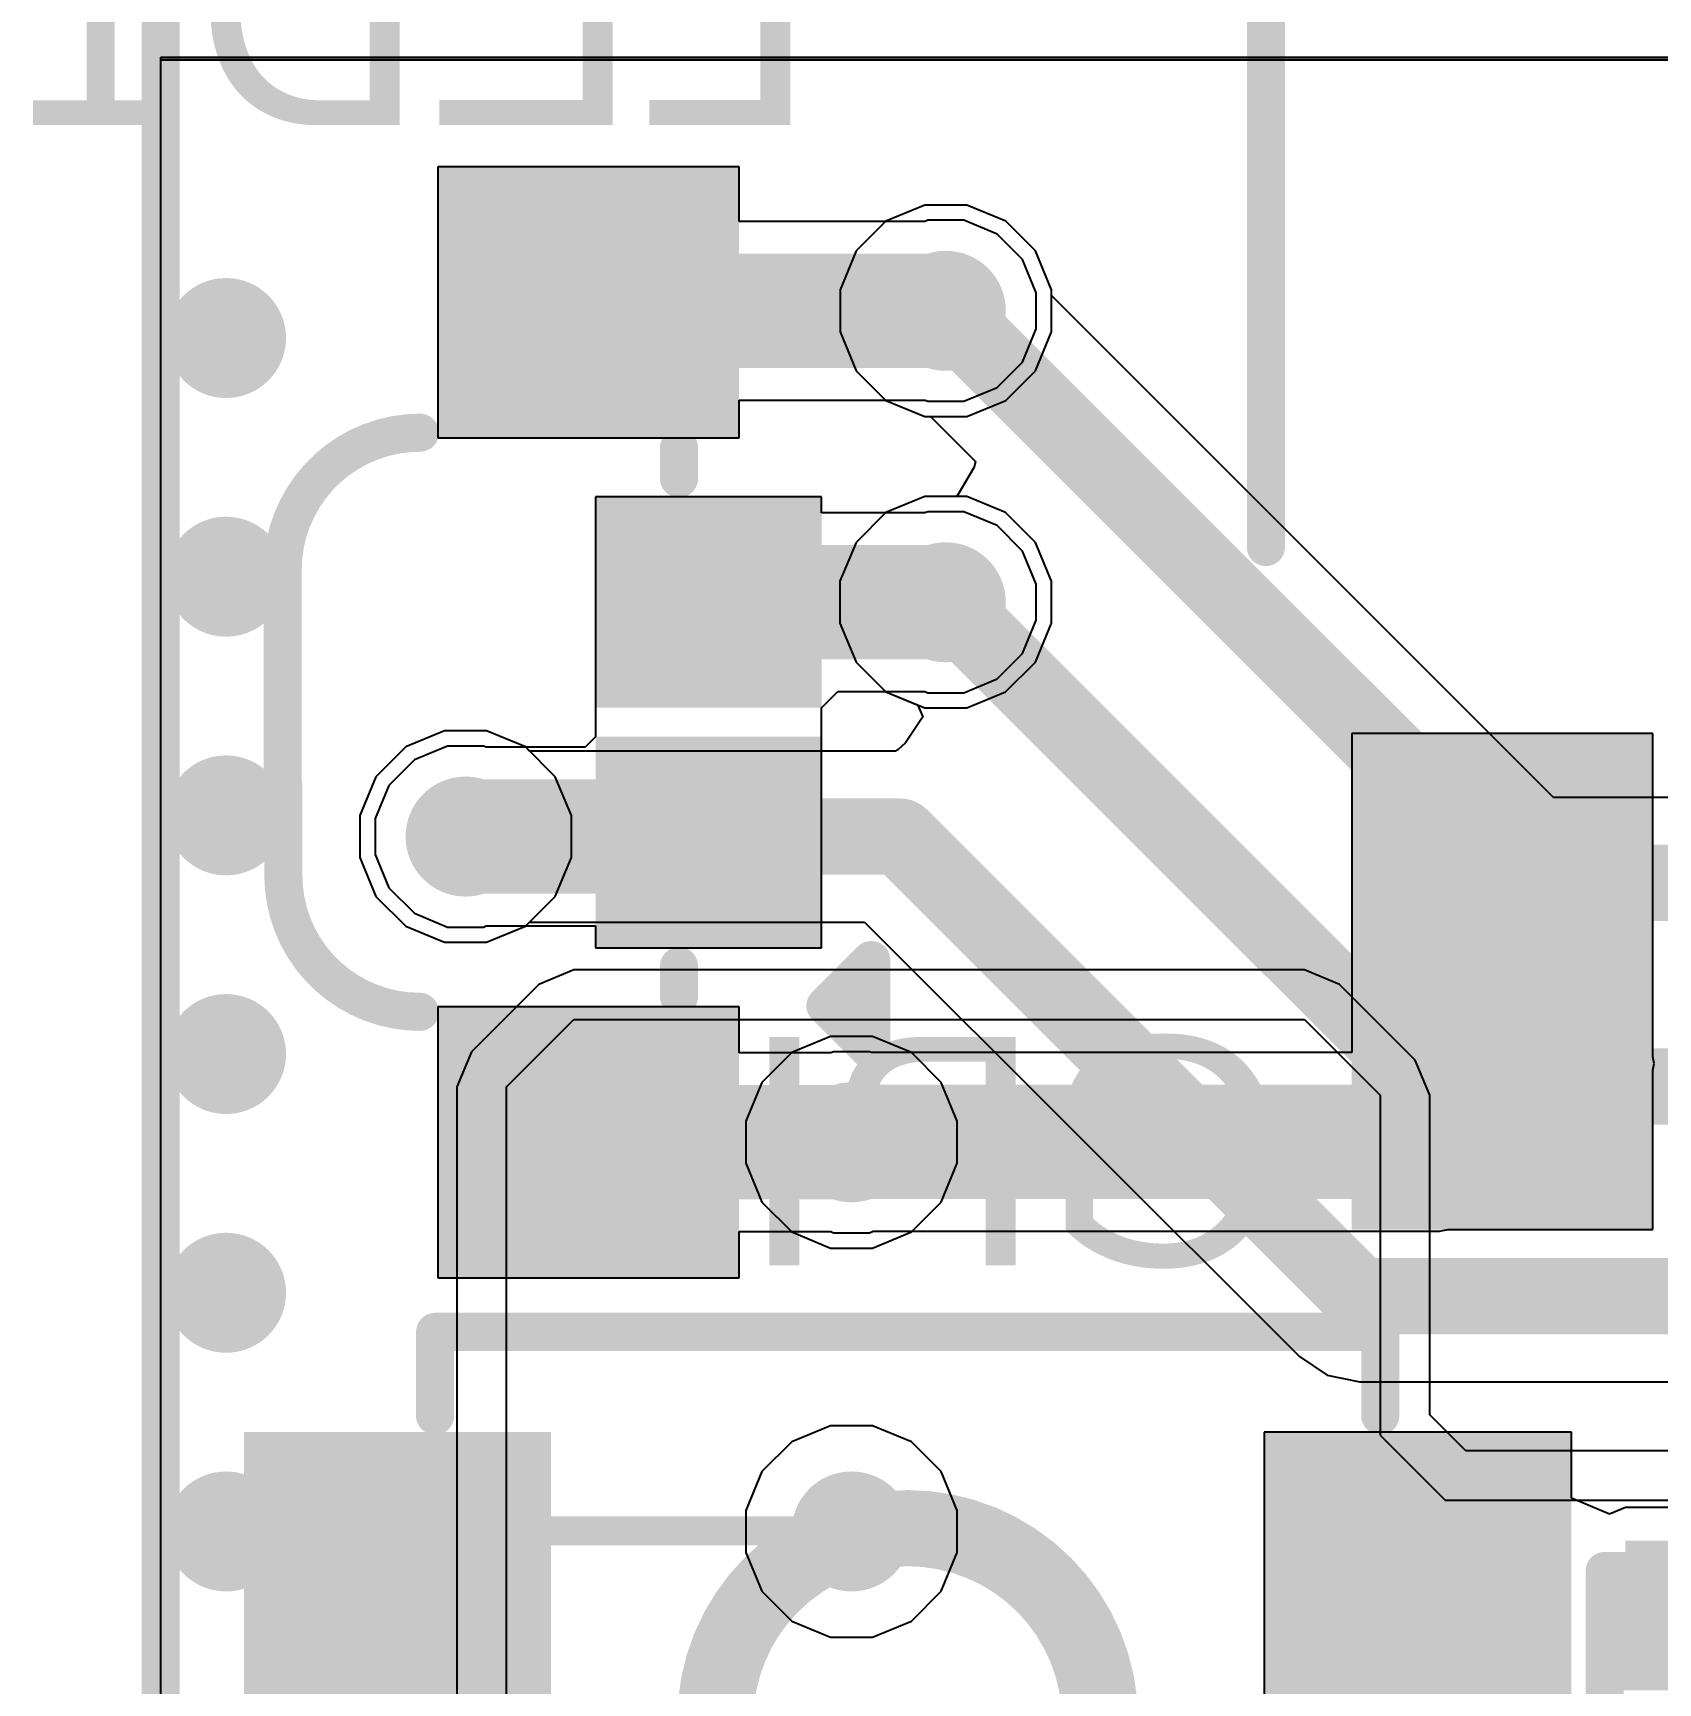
# Model space of a CAD drawing. Header units: millimetres. Extents: x -6 to 110, y 0 to 86.
# Drawn here: x -0.43 to 4.99, y 21.16 to 26.66 of the extents above; entities that cross this region are included whole.
import ezdxf

# ---------------------------------------------------------------- set-up
doc = ezdxf.new("R2010")
doc.units = ezdxf.units.MM
for name, color, linetype in [('BottomLayer', 5, 'Continuous'), ('BottomOverlay', 54, 'Continuous'), ('BottomPaste', 16, 'Continuous'), ('BottomSolder', 6, 'Continuous'), ('Mechanical2', 216, 'Continuous'), ('MidLayer1', 16, 'Continuous'), ('MidLayer2', 76, 'Continuous'), ('TopLayer', 1, 'Continuous'), ('ViaHoleLayer', 16, 'Continuous')]:
    doc.layers.add(name, color=color, linetype=linetype)
doc.styles.add('Arial', font='', dxfattribs={"height": 0.2})
doc.styles.get('Arial').set_extended_font_data('Arial')

# ---------------------------------------------------------------- blocks, each defined once
blk = doc.blocks.new('SOP_4_2_54_B_36')
at = {"layer": 'BottomLayer'}
blk.add_hatch(color=5, dxfattribs=at).paths.add_polyline_path([(2.4, -0.87), (3.85, -0.87), (3.85, -1.67), (2.4, -1.67)])
at = {"layer": 'BottomPaste'}
blk.add_hatch(color=16, dxfattribs=at).paths.add_polyline_path([(2.4, -0.87), (3.85, -0.87), (3.85, -1.67), (2.4, -1.67)])
at = {"layer": 'BottomSolder'}
blk.add_hatch(color=6, dxfattribs=at).paths.add_polyline_path([(2.2984, -0.7684), (3.9516, -0.7684), (3.9516, -1.7716), (2.2984, -1.7716)])
at = {"layer": 'BottomOverlay', "const_width": 0.127}
blk.add_lwpolyline([(1.6764, -2.0574), (-1.3208, -2.0574)], dxfattribs=at)
at = {"layer": 'BottomOverlay', "const_width": 0.0635}
blk.add_lwpolyline([(1.6446, -2.0574, 1), (1.7082, -2.0574, 1)], format="xyb", close=True, dxfattribs=at)
blk = doc.blocks.new('B3U_1000P_B_38')
at = {"layer": 'BottomLayer'}
for points in [[(-2.11, 0.86), (-1.29, 0.86), (-1.29, -0.86), (-2.11, -0.86)], [(1.29, 0.86), (2.11, 0.86), (2.11, -0.86), (1.29, -0.86)]]:
    blk.add_hatch(color=5, dxfattribs=at).paths.add_polyline_path(points)
at = {"layer": 'BottomPaste'}
for points in [[(-2.11, 0.86), (-1.29, 0.86), (-1.29, -0.86), (-2.11, -0.86)], [(1.29, 0.86), (2.11, 0.86), (2.11, -0.86), (1.29, -0.86)]]:
    blk.add_hatch(color=16, dxfattribs=at).paths.add_polyline_path(points)
at = {"layer": 'BottomSolder'}
for points in [[(-2.2116, 0.9616), (-1.1884, 0.9616), (-1.1884, -0.9616), (-2.2116, -0.9616)], [(1.1884, 0.9616), (2.2116, 0.9616), (2.2116, -0.9616), (1.1884, -0.9616)]]:
    blk.add_hatch(color=6, dxfattribs=at).paths.add_polyline_path(points)
at = {"layer": 'BottomOverlay', "const_width": 0.127}
for points in [[(-1.5748, 1.2954), (1.5748, 1.2954)], [(-1.5748, 1.016), (-1.5748, 1.2954)], [(1.5748, 1.016), (1.5748, 1.2954)], [(-1.5748, -1.2954), (-1.5748, -1.016)], [(1.5748, -1.2954), (1.5748, -1.016)], [(-1.5748, -1.2954), (1.5748, -1.2954)]]:
    blk.add_lwpolyline(points, dxfattribs=at)
at = {"layer": 'BottomOverlay'}
for points, const_width in [([(-1.6065, 1.2954, 1), (-1.5431, 1.2954, 1)], 0.0635), ([(-1.6065, 1.2954, 1), (-1.5431, 1.2954, 1)], 0.0635), ([(1.5431, 1.2954, 1), (1.6066, 1.2954, 1)], 0.0635), ([(1.5431, 1.2954, 1), (1.6066, 1.2954, 1)], 0.0635), ([(-1.6065, 1.016, 1), (-1.5431, 1.016, 1)], 0.0635), ([(1.5431, 1.016, 1), (1.6066, 1.016, 1)], 0.0635), ([(0.6411, 0, 1), (-0.6411, 0, 1)], 0.254), ([(-0.7046, 0, 1), (-0.5776, 0, 1)], 0.127), ([(0.5776, 0, 1), (0.7046, 0, 1)], 0.127), ([(-1.6065, -1.016, 1), (-1.5431, -1.016, 1)], 0.0635), ([(1.5431, -1.016, 1), (1.6066, -1.016, 1)], 0.0635), ([(-1.6065, -1.2954, 1), (-1.5431, -1.2954, 1)], 0.0635), ([(-1.6065, -1.2954, 1), (-1.5431, -1.2954, 1)], 0.0635), ([(1.5431, -1.2954, 1), (1.6066, -1.2954, 1)], 0.0635), ([(1.5431, -1.2954, 1), (1.6066, -1.2954, 1)], 0.0635)]:
    blk.add_lwpolyline(points, format="xyb", close=True, dxfattribs=dict(at, const_width=const_width))
blk = doc.blocks.new('R___0201_B_42')
at = {"layer": 'BottomLayer'}
for points in [[(-0.41, 0.185), (-0.14, 0.185), (-0.14, -0.185), (-0.41, -0.185)], [(0.14, 0.185), (0.41, 0.185), (0.41, -0.185), (0.14, -0.185)]]:
    blk.add_hatch(color=5, dxfattribs=at).paths.add_polyline_path(points)
at = {"layer": 'BottomPaste'}
for points in [[(-0.41, 0.185), (-0.14, 0.185), (-0.14, -0.185), (-0.41, -0.185)], [(0.14, 0.185), (0.41, 0.185), (0.41, -0.185), (0.14, -0.185)]]:
    blk.add_hatch(color=16, dxfattribs=at).paths.add_polyline_path(points)
at = {"layer": 'BottomSolder'}
for points in [[(-0.465, 0.24), (-0.085, 0.24), (-0.085, -0.24), (-0.465, -0.24)], [(0.085, 0.24), (0.465, 0.24), (0.465, -0.24), (0.085, -0.24)]]:
    blk.add_hatch(color=6, dxfattribs=at).paths.add_polyline_path(points)
at = {"layer": 'BottomOverlay', "const_width": 0.127}
for points in [[(-0.4826, 0.254), (-0.4826, -0.254)], [(-0.4826, 0.254), (0.4826, 0.254)], [(0.4826, 0.254), (0.4826, -0.254)], [(-0.4826, -0.254), (0.4826, -0.254)]]:
    blk.add_lwpolyline(points, dxfattribs=at)
at = {"layer": 'BottomOverlay', "const_width": 0.0635}
for points in [[(-0.5143, 0.254, 1), (-0.4508, 0.254, 1)], [(-0.5143, 0.254, 1), (-0.4508, 0.254, 1)], [(0.4508, 0.254, 1), (0.5143, 0.254, 1)], [(0.4508, 0.254, 1), (0.5143, 0.254, 1)], [(-0.5143, -0.254, 1), (-0.4508, -0.254, 1)], [(-0.5143, -0.254, 1), (-0.4508, -0.254, 1)], [(0.4508, -0.254, 1), (0.5143, -0.254, 1)], [(0.4508, -0.254, 1), (0.5143, -0.254, 1)]]:
    blk.add_lwpolyline(points, format="xyb", close=True, dxfattribs=at)
blk = doc.blocks.new('MHS110FRGBCT_B_54')
at = {"layer": 'BottomLayer'}
for points in [[(-0.65, 0.475), (-0.15, 0.475), (-0.15, -0.075), (-0.65, -0.075)], [(0.15, 0.475), (0.65, 0.475), (0.65, -0.075), (0.15, -0.075)], [(-1.75, 0.2), (-1.05, 0.2), (-1.05, -0.6), (-1.75, -0.6)], [(1.05, 0.2), (1.75, 0.2), (1.75, -0.6), (1.05, -0.6)]]:
    blk.add_hatch(color=5, dxfattribs=at).paths.add_polyline_path(points)
at = {"layer": 'BottomPaste'}
for points in [[(-0.65, 0.475), (-0.15, 0.475), (-0.15, -0.075), (-0.65, -0.075)], [(0.15, 0.475), (0.65, 0.475), (0.65, -0.075), (0.15, -0.075)], [(-1.75, 0.2), (-1.05, 0.2), (-1.05, -0.6), (-1.75, -0.6)], [(1.05, 0.2), (1.75, 0.2), (1.75, -0.6), (1.05, -0.6)]]:
    blk.add_hatch(color=16, dxfattribs=at).paths.add_polyline_path(points)
at = {"layer": 'BottomSolder'}
for points in [[(-0.7516, 0.5766), (-0.0484, 0.5766), (-0.0484, -0.1766), (-0.7516, -0.1766)], [(0.0484, 0.5766), (0.7516, 0.5766), (0.7516, -0.1766), (0.0484, -0.1766)], [(-1.8516, 0.3016), (-0.9484, 0.3016), (-0.9484, -0.7016), (-1.8516, -0.7016)], [(0.9484, 0.3016), (1.8516, 0.3016), (1.8516, -0.7016), (0.9484, -0.7016)]]:
    blk.add_hatch(color=6, dxfattribs=at).paths.add_polyline_path(points)
at = {"layer": 'BottomOverlay', "const_width": 0.127}
for points in [[(-0.8128, 0.1016), (-0.9144, 0.1016)], [(0.9144, 0.1016), (0.8128, 0.1016)]]:
    blk.add_lwpolyline(points, dxfattribs=at)
at = {"layer": 'BottomOverlay', "const_width": 0.0635}
for points in [[(-0.9461, 0.1016, 1), (-0.8827, 0.1016, 1)], [(-0.8446, 0.1016, 1), (-0.781, 0.1016, 1)], [(0.7811, 0.1016, 1), (0.8446, 0.1016, 1)], [(0.8827, 0.1016, 1), (0.9462, 0.1016, 1)]]:
    blk.add_lwpolyline(points, format="xyb", close=True, dxfattribs=at)

msp = doc.modelspace()

# ---------------------------------------------------------------- hatches: boundary and pattern name
at = {"layer": 'BottomLayer'}
h = msp.add_hatch(color=5, dxfattribs=at)
edge = h.paths.add_edge_path()
edge.add_arc((2.6162, 25.7302), 0.2, 0, 360)
h = msp.add_hatch(color=5, dxfattribs=at)
edge = h.paths.add_edge_path()
edge.add_arc((0.2177, 25.6395), 0.2, 0, 360)
h = msp.add_hatch(color=5, dxfattribs=at)
edge = h.paths.add_edge_path()
edge.add_arc((0.2177, 24.8439), 0.2, 0, 360)
h = msp.add_hatch(color=5, dxfattribs=at)
edge = h.paths.add_edge_path()
edge.add_arc((2.616, 24.7586), 0.2, 0, 360)
h = msp.add_hatch(color=5, dxfattribs=at)
edge = h.paths.add_edge_path()
edge.add_arc((0.2177, 24.0483), 0.2, 0, 360)
h = msp.add_hatch(color=5, dxfattribs=at)
edge = h.paths.add_edge_path()
edge.add_arc((1.016, 23.9776), 0.2, 0, 360)
h = msp.add_hatch(color=5, dxfattribs=at)
edge = h.paths.add_edge_path()
edge.add_arc((0.2177, 23.2527), 0.2, 0, 360)
h = msp.add_hatch(color=5, dxfattribs=at)
edge = h.paths.add_edge_path()
edge.add_arc((2.3022, 22.9586), 0.2, 0, 360)
h = msp.add_hatch(color=5, dxfattribs=at)
edge = h.paths.add_edge_path()
edge.add_arc((0.2177, 22.457), 0.2, 0, 360)
h = msp.add_hatch(color=5, dxfattribs=at)
edge = h.paths.add_edge_path()
edge.add_arc((0.2177, 21.6614), 0.2, 0, 360)
h = msp.add_hatch(color=5, dxfattribs=at)
edge = h.paths.add_edge_path()
edge.add_arc((2.3022, 21.6614), 0.2, 0, 360)
msp.add_hatch(color=5, dxfattribs=at).paths.add_polyline_path([(4.881, 21.1871), (5.608, 21.1871), (5.608, 21.6312), (4.881, 21.6312)])
at = {"layer": 'MidLayer1'}
h = msp.add_hatch(color=16, dxfattribs=at)
edge = h.paths.add_edge_path()
edge.add_arc((2.6162, 25.7302), 0.2, 0, 360)
h = msp.add_hatch(color=16, dxfattribs=at)
edge = h.paths.add_edge_path()
edge.add_arc((0.2177, 25.6395), 0.2, 0, 360)
h = msp.add_hatch(color=16, dxfattribs=at)
edge = h.paths.add_edge_path()
edge.add_arc((0.2177, 24.8439), 0.2, 0, 360)
h = msp.add_hatch(color=16, dxfattribs=at)
edge = h.paths.add_edge_path()
edge.add_arc((2.616, 24.7586), 0.2, 0, 360)
h = msp.add_hatch(color=16, dxfattribs=at)
edge = h.paths.add_edge_path()
edge.add_arc((0.2177, 24.0483), 0.2, 0, 360)
h = msp.add_hatch(color=16, dxfattribs=at)
edge = h.paths.add_edge_path()
edge.add_arc((1.016, 23.9776), 0.2, 0, 360)
h = msp.add_hatch(color=16, dxfattribs=at)
edge = h.paths.add_edge_path()
edge.add_arc((0.2177, 23.2527), 0.2, 0, 360)
h = msp.add_hatch(color=16, dxfattribs=at)
edge = h.paths.add_edge_path()
edge.add_arc((2.3022, 22.9586), 0.2, 0, 360)
h = msp.add_hatch(color=16, dxfattribs=at)
edge = h.paths.add_edge_path()
edge.add_arc((0.2177, 22.457), 0.2, 0, 360)
h = msp.add_hatch(color=16, dxfattribs=at)
edge = h.paths.add_edge_path()
edge.add_arc((0.2177, 21.6614), 0.2, 0, 360)
h = msp.add_hatch(color=16, dxfattribs=at)
edge = h.paths.add_edge_path()
edge.add_arc((2.3022, 21.6614), 0.2, 0, 360)
at = {"layer": 'MidLayer2'}
h = msp.add_hatch(color=76, dxfattribs=at)
edge = h.paths.add_edge_path()
edge.add_arc((2.6162, 25.7302), 0.2, 0, 360)
h = msp.add_hatch(color=76, dxfattribs=at)
edge = h.paths.add_edge_path()
edge.add_arc((0.2177, 25.6395), 0.2, 0, 360)
h = msp.add_hatch(color=76, dxfattribs=at)
edge = h.paths.add_edge_path()
edge.add_arc((0.2177, 24.8439), 0.2, 0, 360)
h = msp.add_hatch(color=76, dxfattribs=at)
edge = h.paths.add_edge_path()
edge.add_arc((2.616, 24.7586), 0.2, 0, 360)
h = msp.add_hatch(color=76, dxfattribs=at)
edge = h.paths.add_edge_path()
edge.add_arc((0.2177, 24.0483), 0.2, 0, 360)
h = msp.add_hatch(color=76, dxfattribs=at)
edge = h.paths.add_edge_path()
edge.add_arc((1.016, 23.9776), 0.2, 0, 360)
h = msp.add_hatch(color=76, dxfattribs=at)
edge = h.paths.add_edge_path()
edge.add_arc((0.2177, 23.2527), 0.2, 0, 360)
h = msp.add_hatch(color=76, dxfattribs=at)
edge = h.paths.add_edge_path()
edge.add_arc((2.3022, 22.9586), 0.2, 0, 360)
h = msp.add_hatch(color=76, dxfattribs=at)
edge = h.paths.add_edge_path()
edge.add_arc((0.2177, 22.457), 0.2, 0, 360)
h = msp.add_hatch(color=76, dxfattribs=at)
edge = h.paths.add_edge_path()
edge.add_arc((0.2177, 21.6614), 0.2, 0, 360)
h = msp.add_hatch(color=76, dxfattribs=at)
edge = h.paths.add_edge_path()
edge.add_arc((2.3022, 21.6614), 0.2, 0, 360)
at = {"layer": 'TopLayer'}
h = msp.add_hatch(color=1, dxfattribs=at)
edge = h.paths.add_edge_path()
edge.add_arc((2.6162, 25.7302), 0.2, 0, 360)
h = msp.add_hatch(color=1, dxfattribs=at)
edge = h.paths.add_edge_path()
edge.add_arc((0.2177, 25.6395), 0.2, 0, 360)
h = msp.add_hatch(color=1, dxfattribs=at)
edge = h.paths.add_edge_path()
edge.add_arc((0.2177, 24.8439), 0.2, 0, 360)
h = msp.add_hatch(color=1, dxfattribs=at)
edge = h.paths.add_edge_path()
edge.add_arc((2.616, 24.7586), 0.2, 0, 360)
h = msp.add_hatch(color=1, dxfattribs=at)
edge = h.paths.add_edge_path()
edge.add_arc((0.2177, 24.0483), 0.2, 0, 360)
h = msp.add_hatch(color=1, dxfattribs=at)
edge = h.paths.add_edge_path()
edge.add_arc((1.016, 23.9776), 0.2, 0, 360)
h = msp.add_hatch(color=1, dxfattribs=at)
edge = h.paths.add_edge_path()
edge.add_arc((0.2177, 23.2527), 0.2, 0, 360)
h = msp.add_hatch(color=1, dxfattribs=at)
edge = h.paths.add_edge_path()
edge.add_arc((2.3022, 22.9586), 0.2, 0, 360)
h = msp.add_hatch(color=1, dxfattribs=at)
edge = h.paths.add_edge_path()
edge.add_arc((0.2177, 22.457), 0.2, 0, 360)
h = msp.add_hatch(color=1, dxfattribs=at)
edge = h.paths.add_edge_path()
edge.add_arc((0.2177, 21.6614), 0.2, 0, 360)
h = msp.add_hatch(color=1, dxfattribs=at)
edge = h.paths.add_edge_path()
edge.add_arc((2.3022, 21.6614), 0.2, 0, 360)
msp.add_hatch(color=1, dxfattribs=at).paths.add_polyline_path([(0.2177, 21.6152), (2.3252, 21.6152), (2.3252, 21.7122), (0.2177, 21.7122)])
at = {"layer": 'ViaHoleLayer'}
h = msp.add_hatch(color=16, dxfattribs=at)
edge = h.paths.add_edge_path()
edge.add_arc((2.6162, 25.7302), 0.1, 0, 360)
h = msp.add_hatch(color=16, dxfattribs=at)
edge = h.paths.add_edge_path()
edge.add_arc((0.2177, 25.6395), 0.1, 0, 360)
h = msp.add_hatch(color=16, dxfattribs=at)
edge = h.paths.add_edge_path()
edge.add_arc((0.2177, 24.8439), 0.1, 0, 360)
h = msp.add_hatch(color=16, dxfattribs=at)
edge = h.paths.add_edge_path()
edge.add_arc((2.616, 24.7586), 0.1, 0, 360)
h = msp.add_hatch(color=16, dxfattribs=at)
edge = h.paths.add_edge_path()
edge.add_arc((0.2177, 24.0483), 0.1, 0, 360)
h = msp.add_hatch(color=16, dxfattribs=at)
edge = h.paths.add_edge_path()
edge.add_arc((1.016, 23.9776), 0.1, 0, 360)
h = msp.add_hatch(color=16, dxfattribs=at)
edge = h.paths.add_edge_path()
edge.add_arc((0.2177, 23.2527), 0.1, 0, 360)
h = msp.add_hatch(color=16, dxfattribs=at)
edge = h.paths.add_edge_path()
edge.add_arc((2.3022, 22.9586), 0.1, 0, 360)
h = msp.add_hatch(color=16, dxfattribs=at)
edge = h.paths.add_edge_path()
edge.add_arc((0.2177, 22.457), 0.1, 0, 360)
h = msp.add_hatch(color=16, dxfattribs=at)
edge = h.paths.add_edge_path()
edge.add_arc((0.2177, 21.6614), 0.1, 0, 360)
h = msp.add_hatch(color=16, dxfattribs=at)
edge = h.paths.add_edge_path()
edge.add_arc((2.3022, 21.6614), 0.1, 0, 360)

# ---------------------------------------------------------------- linework, layer by layer
at = {"layer": 'BottomLayer'}
for p, q in [((0, 5.1054), (0, 26.5741)), ((0, 26.5741), (7.4494, 26.5741)), ((1.9272, 26.2102), (0.924, 26.2102)), ((0.924, 26.2102), (0.924, 25.307)), ((1.9272, 26.028), (1.9272, 26.2102)), ((2.5471, 26.028), (1.9272, 26.028)), ((2.5562, 26.0318), (2.5471, 26.028)), ((2.6762, 26.0318), (2.5562, 26.0318)), ((2.787, 25.9859), (2.6762, 26.0318)), ((2.8719, 25.901), (2.787, 25.9859)), ((2.9178, 25.7902), (2.8719, 25.901)), ((2.9178, 25.6702), (2.9178, 25.7902)), ((2.8719, 25.5594), (2.9178, 25.6702)), ((2.787, 25.4745), (2.8719, 25.5594)), ((2.6762, 25.4286), (2.787, 25.4745)), ((1.9272, 25.307), (1.9272, 25.4324)), ((1.9272, 25.4324), (2.5471, 25.4324)), ((2.5471, 25.4324), (2.5562, 25.4286)), ((2.5562, 25.4286), (2.6762, 25.4286)), ((0.924, 25.307), (1.9272, 25.307)), ((2.2022, 25.1102), (1.449, 25.1102)), ((1.449, 25.1102), (1.449, 24.4372)), ((2.2022, 25.0564), (2.2022, 25.1102)), ((2.5469, 25.0564), (2.2022, 25.0564)), ((2.556, 25.0602), (2.5469, 25.0564)), ((2.676, 25.0602), (2.556, 25.0602)), ((2.7869, 25.0143), (2.676, 25.0602)), ((2.8717, 24.9295), (2.7869, 25.0143)), ((2.9176, 24.8186), (2.8717, 24.9295)), ((2.9176, 24.6986), (2.9176, 24.8186)), ((2.8717, 24.5878), (2.9176, 24.6986)), ((2.7869, 24.5029), (2.8717, 24.5878)), ((2.676, 24.457), (2.7869, 24.5029)), ((1.449, 24.4372), (1.449, 24.407)), ((2.2022, 24.407), (2.256, 24.4608)), ((2.256, 24.4608), (2.5469, 24.4608)), ((2.5469, 24.4608), (2.556, 24.457)), ((2.556, 24.457), (2.676, 24.457)), ((1.449, 24.407), (1.449, 24.3102)), ((2.2022, 24.3102), (2.2022, 24.407)), ((1.449, 24.3102), (1.4142, 24.2754)), ((2.2022, 24.28), (2.2022, 24.3102)), ((4.972, 24.3208), (3.9688, 24.3208)), ((3.9688, 24.3208), (3.9688, 23.2575)), ((4.972, 23.2437), (4.972, 24.3208)), ((0.956, 24.2792), (0.8452, 24.2333)), ((1.076, 24.2792), (0.956, 24.2792)), ((1.0851, 24.2754), (1.076, 24.2792)), ((1.4142, 24.2754), (1.0851, 24.2754)), ((2.2022, 23.607), (2.2022, 24.28)), ((0.8452, 24.2333), (0.7603, 24.1484)), ((0.7603, 24.1484), (0.7144, 24.0376)), ((0.7144, 24.0376), (0.7144, 23.9176)), ((0.7144, 23.9176), (0.7603, 23.8068)), ((0.7603, 23.8068), (0.8452, 23.7219)), ((0.8452, 23.7219), (0.956, 23.676)), ((0.956, 23.676), (1.076, 23.676)), ((1.076, 23.676), (1.0851, 23.6798)), ((1.0851, 23.6798), (1.449, 23.6798)), ((1.449, 23.6798), (1.449, 23.607)), ((1.449, 23.607), (2.2022, 23.607)), ((1.9272, 23.4102), (0.924, 23.4102)), ((0.924, 23.4102), (0.924, 22.507)), ((1.9272, 23.2564), (1.9272, 23.4102)), ((2.2331, 23.2564), (1.9272, 23.2564)), ((2.2422, 23.2602), (2.2331, 23.2564)), ((2.3622, 23.2602), (2.2422, 23.2602)), ((2.3687, 23.2575), (2.3622, 23.2602)), ((3.9688, 23.2575), (2.3687, 23.2575)), ((4.9765, 23.2212), (4.972, 23.2437)), ((4.972, 23.1987), (4.9765, 23.2212)), ((4.972, 22.6676), (4.972, 23.1987)), ((1.9272, 22.507), (1.9272, 22.6608)), ((1.9272, 22.6608), (2.2331, 22.6608)), ((2.2331, 22.6608), (2.2422, 22.657)), ((2.3622, 22.657), (2.374, 22.6619)), ((2.374, 22.6619), (4.2609, 22.6619)), ((4.2609, 22.6619), (4.2897, 22.6676)), ((4.2897, 22.6676), (4.972, 22.6676)), ((2.2422, 22.657), (2.3622, 22.657)), ((0.924, 22.507), (1.9272, 22.507)), ((4.7008, 21.9928), (3.6776, 21.9928)), ((3.6776, 21.9928), (3.6776, 20.9273)), ((4.7008, 21.7725), (4.7008, 21.9928)), ((4.8278, 21.7192), (4.7008, 21.7725)), ((4.881, 21.7412), (4.8278, 21.7192)), ((5.608, 21.7412), (4.881, 21.7412))]:
    msp.add_line(p, q, dxfattribs=at)
for points, const_width in [([(1.4256, 25.7586), (1.454, 25.7302)], 0.381), ([(1.454, 25.7302), (2.6162, 25.7302)], 0.381), ([(1.8256, 24.7586), (2.616, 24.7586)], 0.381), ([(1.016, 23.9776), (1.8066, 23.9776)], 0.381), ([(4.4704, 23.1692), (4.4704, 23.4942)], 0.381), ([(4.4704, 23.4942), (4.7434, 23.2212)], 0.254), ([(4.2609, 22.9597), (4.4704, 23.1692)], 0.381), ([(1.4256, 22.9586), (2.3022, 22.9586)], 0.381), ([(2.3022, 22.9586), (2.3033, 22.9597)], 0.381), ([(2.3033, 22.9597), (4.2609, 22.9597)], 0.381)]:
    msp.add_lwpolyline(points, dxfattribs=dict(at, const_width=const_width))
for points, const_width in [([(1.3304, 25.7586, 1), (1.5209, 25.7586, 1)], 0.1905), ([(1.3588, 25.7302, 1), (1.5493, 25.7302, 1)], 0.1905), ([(1.3588, 25.7302, 1), (1.5493, 25.7302, 1)], 0.1905), ([(2.521, 25.7302, 1), (2.7115, 25.7302, 1)], 0.1905), ([(1.7304, 24.7586, 1), (1.9209, 24.7586, 1)], 0.1905), ([(2.5208, 24.7586, 1), (2.7113, 24.7586, 1)], 0.1905), ([(0.9207, 23.9776, 1), (1.1113, 23.9776, 1)], 0.1905), ([(1.7114, 23.9776, 1), (1.9019, 23.9776, 1)], 0.1905), ([(4.3751, 23.4942, 1), (4.5656, 23.4942, 1)], 0.1905), ([(4.4069, 23.4942, 1), (4.5339, 23.4942, 1)], 0.127), ([(4.3751, 23.1692, 1), (4.5656, 23.1692, 1)], 0.1905), ([(4.3751, 23.1692, 1), (4.5656, 23.1692, 1)], 0.1905), ([(4.6799, 23.2212, 1), (4.8069, 23.2212, 1)], 0.127), ([(1.3304, 22.9586, 1), (1.5209, 22.9586, 1)], 0.1905), ([(2.207, 22.9586, 1), (2.3975, 22.9586, 1)], 0.1905), ([(2.207, 22.9586, 1), (2.3975, 22.9586, 1)], 0.1905), ([(2.2081, 22.9597, 1), (2.3986, 22.9597, 1)], 0.1905), ([(2.2081, 22.9597, 1), (2.3986, 22.9597, 1)], 0.1905), ([(4.1656, 22.9597, 1), (4.3561, 22.9597, 1)], 0.1905), ([(4.1656, 22.9597, 1), (4.3561, 22.9597, 1)], 0.1905)]:
    msp.add_lwpolyline(points, format="xyb", close=True, dxfattribs=dict(at, const_width=const_width))
at = {"layer": 'BottomOverlay', "const_width": 0.127}
for points in [[(0.4064, 24.8666, -0.414214), (0.8636, 25.3238)], [(0.4087, 24.1455, -0.414214), (0.4064, 24.1478)], [(0.8636, 23.3934, -0.414214), (0.4087, 23.8483)]]:
    msp.add_lwpolyline(points, format="xyb", dxfattribs=at)
at = {"layer": 'BottomOverlay', "const_width": 0.0635}
for points in [[(0.8319, 25.3238, 1), (0.8954, 25.3238, 1)], [(0.3746, 24.8666, 1), (0.4381, 24.8666, 1)], [(0.3746, 24.8666, 1), (0.4381, 24.8666, 1)], [(0.3746, 24.5999, 1), (0.4381, 24.5999, 1)], [(0.3746, 24.5999, 1), (0.4381, 24.5999, 1)], [(0.3746, 24.1478, 1), (0.4381, 24.1478, 1)], [(0.3746, 24.1478, 1), (0.4381, 24.1478, 1)], [(0.377, 24.1455, 1), (0.4405, 24.1455, 1)], [(0.377, 24.1455, 1), (0.4405, 24.1455, 1)], [(0.377, 23.8483, 1), (0.4405, 23.8483, 1)], [(0.377, 23.8483, 1), (0.4405, 23.8483, 1)], [(2.3358, 23.566, 1), (2.3993, 23.566, 1)], [(2.3358, 23.566, 1), (2.3993, 23.566, 1)], [(0.8319, 23.3934, 1), (0.8954, 23.3934, 1)], [(2.1834, 23.4136, 1), (2.2469, 23.4136, 1)], [(2.1834, 23.4136, 1), (2.2469, 23.4136, 1)], [(2.3358, 23.2612, 1), (2.3993, 23.2612, 1)], [(2.3358, 23.2612, 1), (2.3993, 23.2612, 1)]]:
    msp.add_lwpolyline(points, format="xyb", close=True, dxfattribs=at)
at = {"layer": 'BottomOverlay', "const_width": 0.127}
for points in [[(0.4064, 24.5999), (0.4064, 24.8666)], [(0.4064, 24.1478), (0.4064, 24.5999)], [(0.4087, 23.8483), (0.4087, 24.1455)], [(2.2151, 23.4136), (2.3675, 23.566)], [(2.3675, 23.2612), (2.3675, 23.566)], [(2.2151, 23.4136), (2.3675, 23.2612)]]:
    msp.add_lwpolyline(points, dxfattribs=at)
at = {"layer": 'Mechanical2', "const_width": 0.127}
msp.add_lwpolyline([(0, -0.101), (0, 34.899)], dxfattribs=at)
at = {"layer": 'MidLayer1'}
for p, q in [((0, 5.1054), (0, 26.5755)), ((0, 26.5755), (7.5298, 26.5755)), ((2.5461, 26.0826), (2.4166, 26.0289)), ((2.6863, 26.0826), (2.5461, 26.0826)), ((2.8158, 26.0289), (2.6863, 26.0826)), ((2.4166, 26.0289), (2.3175, 25.9298)), ((2.9149, 25.9298), (2.8158, 26.0289)), ((2.3175, 25.9298), (2.2638, 25.8003)), ((2.9686, 25.8003), (2.9149, 25.9298)), ((2.2638, 25.8003), (2.2638, 25.6601)), ((2.9686, 25.6601), (2.9686, 25.8003)), ((2.2638, 25.6601), (2.3175, 25.5306)), ((2.9149, 25.5306), (2.9686, 25.6601)), ((2.3175, 25.5306), (2.4166, 25.4315)), ((2.8158, 25.4315), (2.9149, 25.5306)), ((2.4166, 25.4315), (2.5461, 25.3778)), ((2.6863, 25.3778), (2.8158, 25.4315)), ((2.5461, 25.3778), (2.6863, 25.3778)), ((2.5459, 25.111), (2.4164, 25.0574)), ((2.6861, 25.111), (2.5459, 25.111)), ((2.8157, 25.0574), (2.6861, 25.111)), ((2.4164, 25.0574), (2.3173, 24.9582)), ((2.9148, 24.9582), (2.8157, 25.0574)), ((2.3173, 24.9582), (2.2636, 24.8287)), ((2.9684, 24.8287), (2.9148, 24.9582)), ((2.2636, 24.8287), (2.2636, 24.6885)), ((2.9684, 24.6885), (2.9684, 24.8287)), ((2.2636, 24.6885), (2.3173, 24.559)), ((2.9148, 24.559), (2.9684, 24.6885)), ((2.3173, 24.559), (2.4164, 24.4599)), ((2.8157, 24.4599), (2.9148, 24.559)), ((2.4164, 24.4599), (2.5459, 24.4062)), ((2.6861, 24.4062), (2.8157, 24.4599)), ((2.5459, 24.4062), (2.6861, 24.4062)), ((0.9459, 24.33), (0.8164, 24.2763)), ((1.0861, 24.33), (0.9459, 24.33)), ((1.2156, 24.2763), (1.0861, 24.33)), ((0.8164, 24.2763), (0.7173, 24.1772)), ((1.3147, 24.1772), (1.2156, 24.2763)), ((0.7173, 24.1772), (0.6636, 24.0477)), ((1.3684, 24.0477), (1.3147, 24.1772)), ((0.6636, 24.0477), (0.6636, 23.9075)), ((1.3684, 23.9075), (1.3684, 24.0477)), ((0.6636, 23.9075), (0.7173, 23.778)), ((1.3147, 23.778), (1.3684, 23.9075)), ((0.7173, 23.778), (0.8164, 23.6789)), ((1.2156, 23.6789), (1.3147, 23.778)), ((0.8164, 23.6789), (0.9459, 23.6252)), ((1.0861, 23.6252), (1.2156, 23.6789)), ((0.9459, 23.6252), (1.0861, 23.6252)), ((1.3763, 23.533), (1.2597, 23.4846)), ((2.4909, 23.533), (1.3763, 23.533)), ((3.8119, 23.533), (2.4909, 23.533)), ((3.9285, 23.4846), (3.8119, 23.533)), ((1.2597, 23.4846), (1.0356, 23.2606)), ((4.1806, 23.2325), (3.9285, 23.4846)), ((1.1522, 23.1439), (1.3763, 23.368)), ((1.3763, 23.368), (2.4909, 23.368)), ((2.4909, 23.368), (3.8119, 23.368)), ((3.8119, 23.368), (4.064, 23.1159)), ((1.0356, 23.2606), (0.9873, 23.1439)), ((4.229, 23.1159), (4.1806, 23.2325)), ((0.9873, 23.1439), (0.9873, 11.7663)), ((1.1522, 9.7645), (1.1522, 23.1439)), ((4.064, 23.1159), (4.064, 21.9819)), ((4.229, 22.0502), (4.229, 23.1159)), ((2.2321, 22.0138), (2.1026, 21.9602)), ((2.3723, 22.0138), (2.2321, 22.0138)), ((2.5018, 21.9602), (2.3723, 22.0138)), ((4.3491, 21.9301), (4.229, 22.0502)), ((2.1026, 21.9602), (2.0035, 21.861)), ((2.601, 21.861), (2.5018, 21.9602)), ((4.064, 21.9819), (4.2807, 21.7651)), ((6.7149, 21.9301), (4.3491, 21.9301)), ((2.0035, 21.861), (1.9498, 21.7315)), ((2.6546, 21.7315), (2.601, 21.861)), ((1.9498, 21.7315), (1.9498, 21.5913)), ((2.6546, 21.5913), (2.6546, 21.7315)), ((4.2807, 21.7651), (6.7149, 21.7651)), ((1.9498, 21.5913), (2.0035, 21.4618)), ((2.601, 21.4618), (2.6546, 21.5913)), ((2.0035, 21.4618), (2.1026, 21.3627)), ((2.5018, 21.3627), (2.601, 21.4618)), ((2.1026, 21.3627), (2.2321, 21.309)), ((2.3723, 21.309), (2.5018, 21.3627)), ((2.2321, 21.309), (2.3723, 21.309))]:
    msp.add_line(p, q, dxfattribs=at)
at = {"layer": 'MidLayer2'}
for p, q in [((0, 5.1054), (0, 26.5669)), ((0, 26.5669), (7.4494, 26.5669)), ((2.5461, 26.0826), (2.4166, 26.0289)), ((2.6863, 26.0826), (2.5461, 26.0826)), ((2.8158, 26.0289), (2.6863, 26.0826)), ((2.4166, 26.0289), (2.3175, 25.9298)), ((2.9149, 25.9298), (2.8158, 26.0289)), ((2.3175, 25.9298), (2.2638, 25.8003)), ((2.9686, 25.8003), (2.9149, 25.9298)), ((2.2638, 25.8003), (2.2638, 25.6601)), ((2.9686, 25.6601), (2.9686, 25.8003)), ((2.2638, 25.6601), (2.3175, 25.5306)), ((2.9149, 25.5306), (2.9686, 25.6601)), ((2.3175, 25.5306), (2.4166, 25.4315)), ((2.8158, 25.4315), (2.9149, 25.5306)), ((2.4166, 25.4315), (2.5461, 25.3778)), ((2.6863, 25.3778), (2.8158, 25.4315)), ((2.5461, 25.3778), (2.6863, 25.3778)), ((2.5459, 25.111), (2.4164, 25.0574)), ((2.6861, 25.111), (2.5459, 25.111)), ((2.8157, 25.0574), (2.6861, 25.111)), ((2.4164, 25.0574), (2.3173, 24.9582)), ((2.9148, 24.9582), (2.8157, 25.0574)), ((2.3173, 24.9582), (2.2636, 24.8287)), ((2.9684, 24.8287), (2.9148, 24.9582)), ((2.2636, 24.8287), (2.2636, 24.6885)), ((2.9684, 24.6885), (2.9684, 24.8287)), ((2.2636, 24.6885), (2.3173, 24.559)), ((2.9148, 24.559), (2.9684, 24.6885)), ((2.3173, 24.559), (2.4164, 24.4599)), ((2.8157, 24.4599), (2.9148, 24.559)), ((2.4164, 24.4599), (2.5459, 24.4062)), ((2.6861, 24.4062), (2.8157, 24.4599)), ((2.5459, 24.4062), (2.6861, 24.4062)), ((0.9459, 24.33), (0.8164, 24.2763)), ((1.0861, 24.33), (0.9459, 24.33)), ((1.2156, 24.2763), (1.0861, 24.33)), ((0.8164, 24.2763), (0.7173, 24.1772)), ((1.3147, 24.1772), (1.2156, 24.2763)), ((0.7173, 24.1772), (0.6636, 24.0477)), ((1.3684, 24.0477), (1.3147, 24.1772)), ((0.6636, 24.0477), (0.6636, 23.9075)), ((1.3684, 23.9075), (1.3684, 24.0477)), ((0.6636, 23.9075), (0.7173, 23.778)), ((1.3147, 23.778), (1.3684, 23.9075)), ((0.7173, 23.778), (0.8164, 23.6789)), ((1.2156, 23.6789), (1.3147, 23.778)), ((0.8164, 23.6789), (0.9459, 23.6252)), ((1.0861, 23.6252), (1.2156, 23.6789)), ((0.9459, 23.6252), (1.0861, 23.6252)), ((2.2321, 23.311), (2.1026, 23.2574)), ((2.3723, 23.311), (2.2321, 23.311)), ((2.5018, 23.2574), (2.3723, 23.311)), ((2.1026, 23.2574), (2.0035, 23.1582)), ((2.601, 23.1582), (2.5018, 23.2574)), ((2.0035, 23.1582), (1.9498, 23.0287)), ((2.6546, 23.0287), (2.601, 23.1582)), ((1.9498, 23.0287), (1.9498, 22.8885)), ((2.6546, 22.8885), (2.6546, 23.0287)), ((1.9498, 22.8885), (2.0035, 22.759)), ((2.601, 22.759), (2.6546, 22.8885)), ((2.0035, 22.759), (2.1026, 22.6599)), ((2.5018, 22.6599), (2.601, 22.759)), ((2.1026, 22.6599), (2.2321, 22.6062)), ((2.2321, 22.6062), (2.3723, 22.6062)), ((2.3723, 22.6062), (2.5018, 22.6599))]:
    msp.add_line(p, q, dxfattribs=at)
at = {"layer": 'TopLayer'}
for p, q in [((0, 5.1054), (0, 26.5669)), ((0, 26.5669), (7.7978, 26.5669)), ((2.5461, 26.0826), (2.4166, 26.0289)), ((2.6863, 26.0826), (2.5461, 26.0826)), ((2.8158, 26.0289), (2.6863, 26.0826)), ((2.4166, 26.0289), (2.3175, 25.9298)), ((2.9149, 25.9298), (2.8158, 26.0289)), ((2.3175, 25.9298), (2.2638, 25.8003)), ((2.9686, 25.8003), (2.9149, 25.9298)), ((2.2638, 25.8003), (2.2638, 25.6601)), ((2.9686, 25.7807), (2.9686, 25.8003)), ((4.641, 24.1083), (2.9686, 25.7807)), ((2.2638, 25.6601), (2.3175, 25.5306)), ((2.3175, 25.5306), (2.4166, 25.4315)), ((2.4166, 25.4315), (2.5461, 25.3778)), ((2.5461, 25.3778), (2.5657, 25.3778)), ((2.5657, 25.3778), (2.7152, 25.2283)), ((2.7105, 25.2094), (2.6529, 25.111)), ((2.7152, 25.2283), (2.7105, 25.2094)), ((2.5459, 25.111), (2.4164, 25.0574)), ((2.6529, 25.111), (2.5459, 25.111)), ((2.4164, 25.0574), (2.3173, 24.9582)), ((2.3173, 24.9582), (2.2636, 24.8287)), ((2.2636, 24.8287), (2.2636, 24.6885)), ((2.2636, 24.6885), (2.3173, 24.559)), ((2.3173, 24.559), (2.4164, 24.4599)), ((2.4164, 24.4599), (2.5203, 24.4168)), ((2.5395, 24.3769), (2.4818, 24.2897)), ((2.5203, 24.4168), (2.5225, 24.4149)), ((2.5225, 24.4149), (2.5395, 24.3769)), ((0.9459, 24.33), (0.8164, 24.2763)), ((1.0861, 24.33), (0.9459, 24.33)), ((1.2156, 24.2763), (1.0861, 24.33)), ((0.8164, 24.2763), (0.7173, 24.1772)), ((1.2295, 24.2625), (1.2156, 24.2763)), ((2.4487, 24.2625), (1.2295, 24.2625)), ((2.4568, 24.2662), (2.4487, 24.2625)), ((2.4818, 24.2897), (2.4568, 24.2662)), ((0.7173, 24.1772), (0.6636, 24.0477)), ((7.3883, 24.1083), (4.641, 24.1083)), ((0.6636, 24.0477), (0.6636, 23.9075)), ((0.6636, 23.9075), (0.7173, 23.778)), ((0.7173, 23.778), (0.8164, 23.6789)), ((0.8164, 23.6789), (0.9459, 23.6252)), ((1.0861, 23.6252), (1.2156, 23.6789)), ((1.2156, 23.6789), (1.2295, 23.6927)), ((1.2295, 23.6927), (2.3458, 23.6927)), ((2.3458, 23.6927), (3.7945, 22.244)), ((0.9459, 23.6252), (1.0861, 23.6252)), ((2.2321, 23.311), (2.1026, 23.2574)), ((2.3723, 23.311), (2.2321, 23.311)), ((2.5018, 23.2574), (2.3723, 23.311)), ((2.1026, 23.2574), (2.0035, 23.1582)), ((2.601, 23.1582), (2.5018, 23.2574)), ((2.0035, 23.1582), (1.9498, 23.0287)), ((2.6546, 23.0287), (2.601, 23.1582)), ((1.9498, 23.0287), (1.9498, 22.8885)), ((2.6546, 22.8885), (2.6546, 23.0287)), ((1.9498, 22.8885), (2.0035, 22.759)), ((2.601, 22.759), (2.6546, 22.8885)), ((2.0035, 22.759), (2.1026, 22.6599)), ((2.5018, 22.6599), (2.601, 22.759)), ((2.1026, 22.6599), (2.2321, 22.6062)), ((2.2321, 22.6062), (2.3723, 22.6062)), ((2.3723, 22.6062), (2.5018, 22.6599)), ((3.7945, 22.244), (3.7945, 22.244)), ((3.7945, 22.244), (3.8869, 22.1823)), ((3.8869, 22.1823), (3.996, 22.1606)), ((3.996, 22.1606), (3.996, 22.1606)), ((3.996, 22.1606), (5.3976, 22.1606))]:
    msp.add_line(p, q, dxfattribs=at)
at = {"layer": 'TopLayer', "const_width": 0.254}
for points in [[(2.6162, 25.7302), (4.523, 23.8234)], [(2.616, 24.7586), (4.2299, 23.1447)], [(1.016, 23.9776), (2.4638, 23.9776)], [(2.4638, 23.9776), (3.996, 22.4454)], [(4.523, 23.8234), (7.3883, 23.8234)], [(4.2299, 23.1447), (6.7774, 23.1447)], [(3.996, 22.4454), (5.6111, 22.4454)]]:
    msp.add_lwpolyline(points, dxfattribs=at)
at = {"layer": 'TopLayer', "const_width": 0.127}
for points in [[(2.5527, 25.7302, 1), (2.6797, 25.7302, 1)], [(2.5525, 24.7586, 1), (2.6795, 24.7586, 1)], [(0.9525, 23.9776, 1), (1.0795, 23.9776, 1)], [(2.4003, 23.9776, 1), (2.5273, 23.9776, 1)], [(2.4003, 23.9776, 1), (2.5273, 23.9776, 1)], [(4.4595, 23.8234, 1), (4.5865, 23.8234, 1)], [(4.4595, 23.8234, 1), (4.5865, 23.8234, 1)], [(4.1664, 23.1447, 1), (4.2934, 23.1447, 1)], [(4.1664, 23.1447, 1), (4.2934, 23.1447, 1)], [(3.9325, 22.4454, 1), (4.0595, 22.4454, 1)], [(3.9325, 22.4454, 1), (4.0595, 22.4454, 1)]]:
    msp.add_lwpolyline(points, format="xyb", close=True, dxfattribs=at)

# ---------------------------------------------------------------- block references
for name, p, rotation in [('SOP_4_2_54_B_36', (5.7404, 26.6192), 270), ('MHS110FRGBCT_B_54', (1.6256, 24.3586), 270), ('R___0201_B_42', (5.066, 21.0471), 90)]:
    msp.add_blockref(name, p, dxfattribs=dict(rotation=rotation))
msp.add_blockref('B3U_1000P_B_38', (2.4892, 21.0312))

# ---------------------------------------------------------------- texts
at = {"layer": 'BottomOverlay', "style": 'Arial', "text_generation_flag": 2}
msp.add_text('LED1', height=0.762, dxfattribs=at).set_placement((2.185, 26.349))
msp.add_text('GPIO', height=0.762, rotation=360, dxfattribs=at).set_placement((3.764, 22.5479))

doc.saveas('drawing.dxf')
